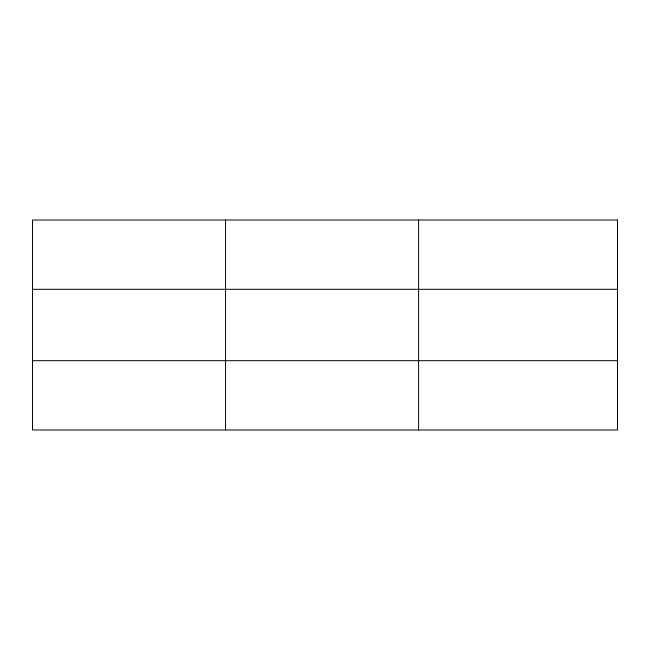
<?xml version="1.0" encoding="UTF-8"?>
<svg xmlns="http://www.w3.org/2000/svg" width="650" height="650" viewBox="0 0 650 650"><rect width="100%" height="100%" fill="white"/><g stroke="black" fill="none" stroke-linecap="round" stroke-linejoin="round"><path stroke-width="0.97" d="M225.55 429.983L225.55 220.017M418.6 429.983L418.6 220.017M32.5 289.307L617.5 289.307M32.5 360.693L617.5 360.693M617.5 220.017L617.5 429.983L32.5 429.983L32.5 220.017L617.5 220.017"/></g></svg>
